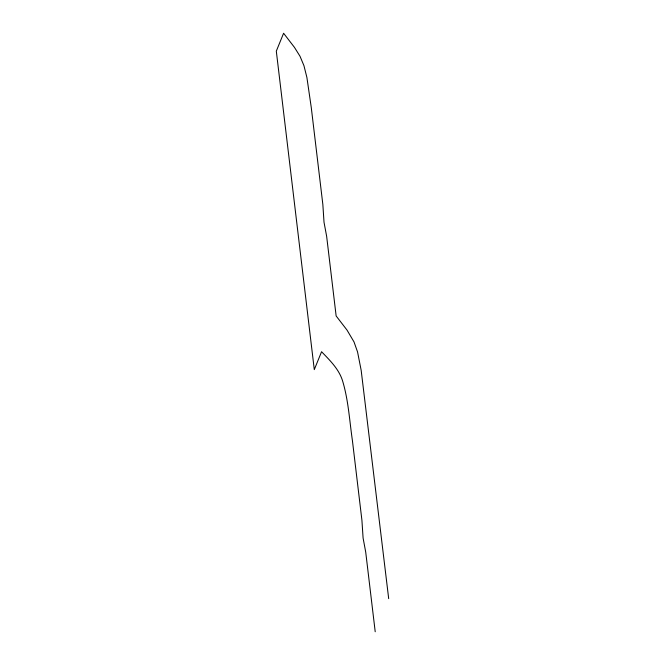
<?xml version="1.0" encoding="UTF-8"?>
<svg xmlns="http://www.w3.org/2000/svg" width="665" height="665" viewBox="0 0 665 665"><rect width="100%" height="100%" fill="white"/><g stroke="black" fill="none" stroke-linecap="round" stroke-linejoin="round"><path stroke-width="1" d="M388.693 598.658L361.17 370.314L357.554 351.935L354.013 341.926L347.022 330.089L336.141 315.958L326.648 236.333L324.013 222.218L322.849 204.488L311.278 107.58L306.897 77.464L303.938 65.644L299.998 56.234L294.47 47.39L283.598 33.25L276.308 51.139L314.287 369.615L321.569 351.727C329.782 360.255 338.743 368.9 342.458 380.488C348.427 399.998 349.491 420.571 352.425 440.662L361.918 520.279L363.09 538.002L365.717 552.133L375.21 631.75"/></g></svg>
